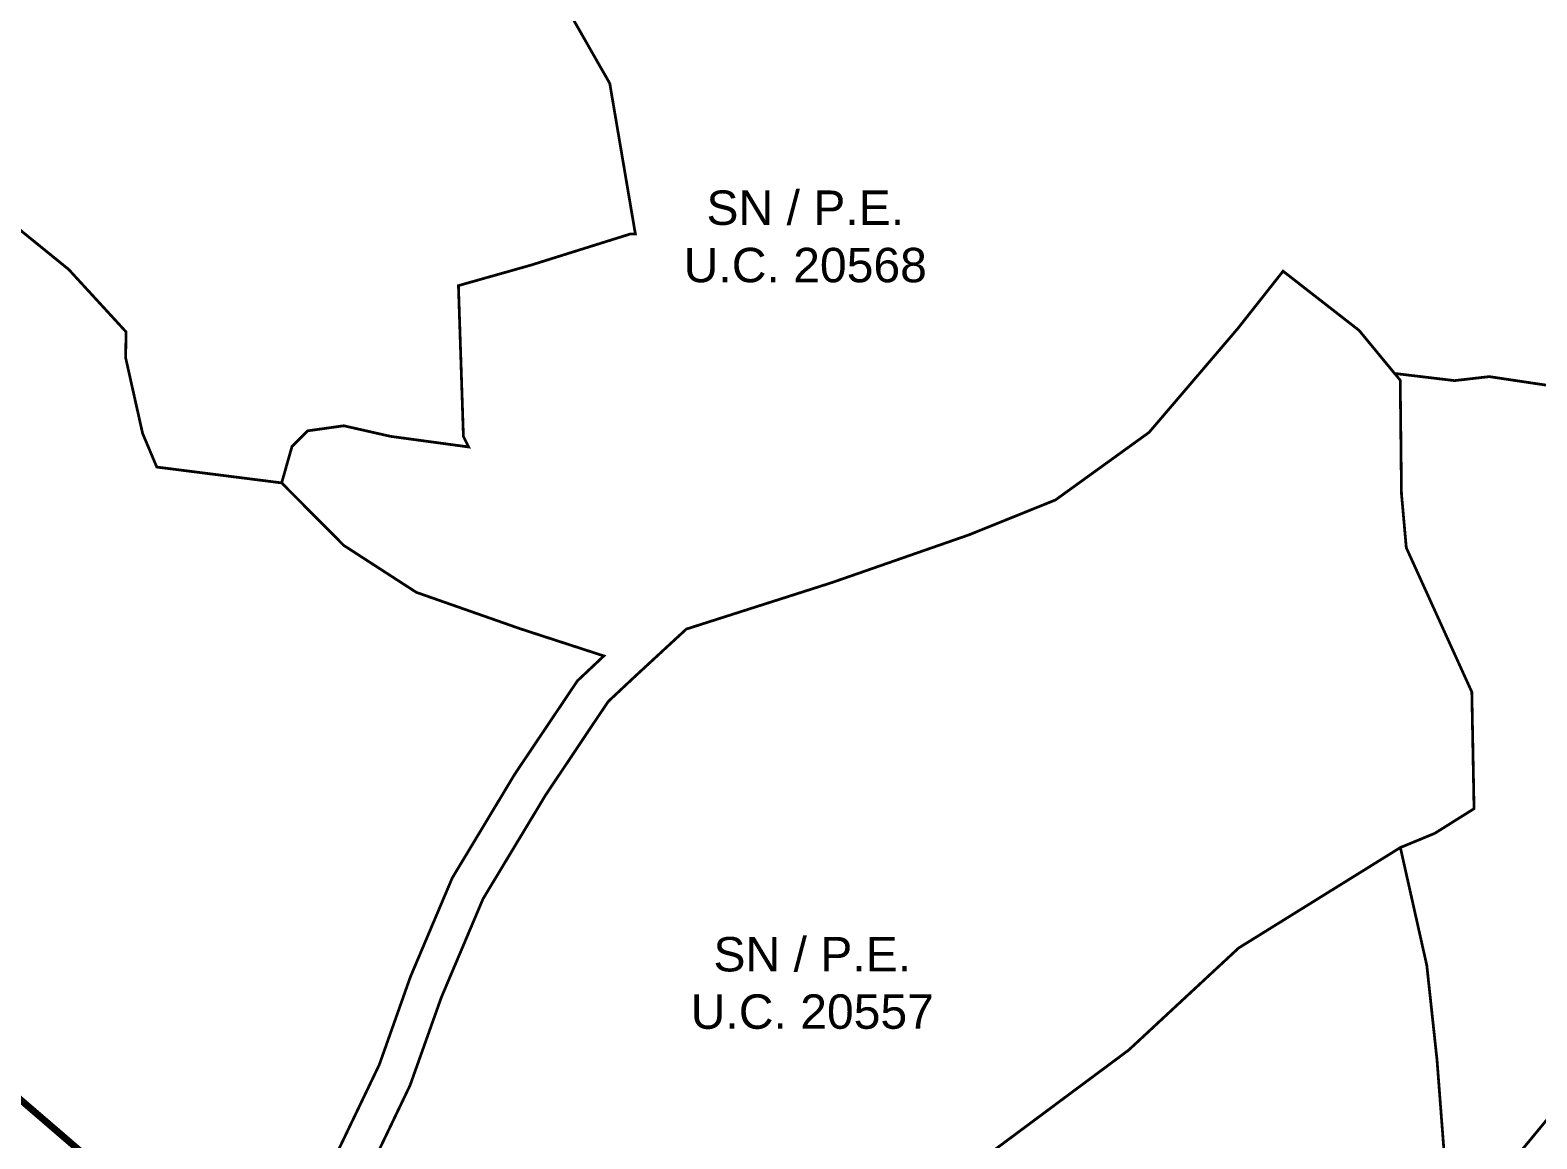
# Model space of a CAD drawing. Header units: metres. Extents: x 561401 to 594056, y 8460144 to 8508504.
# Drawn here: x 586627.5 to 586736.9, y 8502265.4 to 8502346 of the extents above; entities that cross this region are included whole.
import ezdxf

# ---------------------------------------------------------------- set-up
doc = ezdxf.new("R2010")
doc.units = ezdxf.units.M
for name, color, linetype in [('1.1. DERECHO DE VIA', 230, 'Continuous'), ('1.2. AFECTADOS BASE GRAFICA GORE', 76, 'Continuous'), ('1.2. AFECTADOS BASE GRAFICA SUNARP', 150, 'Continuous'), ('1.2. BASE GRAFICA GORE', 76, 'Continuous'), ('1.2. BASE GRAFICA SUNARP', 150, 'Continuous'), ('1.3 ETIQUETA P.E. Y U.C.', 1, 'Continuous')]:
    doc.layers.add(name, color=color, linetype=linetype)
doc.styles.add('Arial', font='arial.ttf', dxfattribs={"height": 1})

msp = doc.modelspace()

# ---------------------------------------------------------------- linework, layer by layer
at = {"layer": '1.1. DERECHO DE VIA', "color": 230, "linetype": 'Continuous', "lineweight": 40, "ltscale": 0.2, "const_width": 0.5}
msp.add_lwpolyline([(586490.77, 8502338.99), (586510.05, 8502337.34), (586524.5, 8502328.46), (586534.94, 8502321.6), (586545.14, 8502316.31), (586558.19, 8502313.36), (586575, 8502302.52), (586591.81, 8502291.68), (586608.62, 8502280.84), (586625.2, 8502269.66), (586640.34, 8502256.63), (586652.95, 8502241.14), (586663.47, 8502224.14), (586673.5, 8502206.84), (586683.53, 8502189.53), (586693.23, 8502172.05), (586701.35, 8502153.78), (586707.14, 8502134.65), (586710.72, 8502114.98), (586713.26, 8502095.14), (586715.74, 8502075.3), (586715.04, 8502057.96), (586717.77, 8502038.15), (586720.49, 8502018.33)], dxfattribs=at)
at = {"layer": '1.2. AFECTADOS BASE GRAFICA GORE', "color": 64, "linetype": 'Continuous', "lineweight": -3, "const_width": 0.2}
msp.add_lwpolyline([(586695.23, 8502262.92), (586707.29, 8502271.89), (586715.27, 8502279.3), (586727.02, 8502286.6), (586729.51, 8502287.63), (586732.37, 8502289.42), (586732.21, 8502297.9), (586727.45, 8502308.38), (586727.1, 8502312.31), (586727.01, 8502320.55), (586726.6, 8502321.04), (586724.02, 8502324.17), (586718.5, 8502328.47), (586715.21, 8502324.3), (586708.77, 8502316.76), (586701.97, 8502311.85), (586695.7, 8502309.32), (586685.74, 8502305.85), (586675.16, 8502302.47), (586671.41, 8502299.01), (586669.48, 8502297.2), (586664.94, 8502290.41), (586660.4, 8502282.88), (586657.37, 8502275.72), (586655.09, 8502269.31), (586651.29, 8502261.38)], dxfattribs=at)
at = {"layer": '1.2. AFECTADOS BASE GRAFICA SUNARP', "color": 64, "linetype": 'Continuous', "lineweight": -3, "const_width": 0.2}
msp.add_lwpolyline([(586608.31, 8502273.16), (586631.29, 8502251.97), (586638.39, 8502247.37), (586641.49, 8502250.83), (586649.06, 8502262.89), (586652.86, 8502270.82), (586655.13, 8502277.23), (586658.16, 8502284.39), (586662.7, 8502291.93), (586667.25, 8502298.71), (586669.17, 8502300.52), (586663.11, 8502302.49), (586655.55, 8502305.14), (586650.28, 8502308.55), (586645.77, 8502313.09), (586636.7, 8502314.24), (586635.67, 8502316.69), (586634.44, 8502322.18), (586634.47, 8502324.06), (586630.3, 8502328.6), (586620.52, 8502336.54)], dxfattribs=at)
at = {"layer": '1.2. BASE GRAFICA GORE', "color": 64, "linetype": 'Continuous', "lineweight": -3, "const_width": 0.2}
msp.add_lwpolyline([(586741.35, 8502319.63), (586733.48, 8502320.81), (586730.95, 8502320.52), (586726.6, 8502321.04), (586726.6, 8502321.04), (586727.01, 8502320.55), (586727.1, 8502312.31), (586727.45, 8502308.38), (586732.21, 8502297.9), (586732.37, 8502289.42), (586729.51, 8502287.63), (586727.02, 8502286.6), (586728.94, 8502278.04), (586729.68, 8502271.19), (586730.72, 8502257.6), (586734.63, 8502263.16), (586739.98, 8502269.64)], dxfattribs=at)
at = {"layer": '1.2. BASE GRAFICA SUNARP', "color": 64, "linetype": 'Continuous', "lineweight": -3, "const_width": 0.2}
msp.add_lwpolyline([(586603.18, 8502352.79), (586609.57, 8502342.98), (586620.52, 8502336.54), (586630.3, 8502328.6), (586634.47, 8502324.06), (586634.44, 8502322.18), (586635.67, 8502316.69), (586636.7, 8502314.24), (586645.77, 8502313.09), (586646.52, 8502315.73), (586647.65, 8502316.87), (586650.28, 8502317.24), (586653.68, 8502316.47), (586659.35, 8502315.7), (586658.97, 8502316.46), (586658.61, 8502327.42), (586663.91, 8502328.92), (586671.09, 8502331.17), (586671.46, 8502331.17), (586669.6, 8502342.11), (586666.59, 8502347.39)], dxfattribs=at)
for points in [[(586695.23, 8502262.92), (586695.3, 8502251.62), (586698.05, 8502244.48), (586702.61, 8502239.64), (586709.06, 8502233.53), (586713.25, 8502232.76), (586720.11, 8502238.46), (586731.17, 8502249.85), (586731.19, 8502251.38), (586730.72, 8502257.6), (586729.68, 8502271.19), (586728.94, 8502278.04), (586727.02, 8502286.6), (586715.27, 8502279.3), (586707.29, 8502271.89), (586695.23, 8502262.92)], [(586730.72, 8502257.6), (586731.19, 8502251.38), (586731.17, 8502249.85), (586731.17, 8502246.05), (586733.04, 8502229.3), (586736.05, 8502206.83), (586736.42, 8502206.45), (586748.17, 8502198.28), (586758.13, 8502207.93), (586765.83, 8502214.65), (586763.87, 8502226.2), (586763.13, 8502244.08), (586762.79, 8502256.27), (586761.29, 8502269.22), (586760.14, 8502271.89), (586754.44, 8502274.18), (586746.06, 8502272.29), (586739.98, 8502269.64), (586734.63, 8502263.16), (586730.72, 8502257.6)]]:
    msp.add_lwpolyline(points, close=True, dxfattribs=at)

# ---------------------------------------------------------------- texts
at = {"layer": '1.3 ETIQUETA P.E. Y U.C.', "color": 1, "char_height": 2.5, "attachment_point": 5, "style": 'Arial'}
for s, insert in [('SN / P.E.\\PU.C. 20568', (586683.8, 8502330.98)), ('SN / P.E.\\PU.C. 20557', (586684.31, 8502276.75))]:
    msp.add_mtext(s, dxfattribs=dict(at, insert=insert))

doc.saveas('drawing.dxf')
